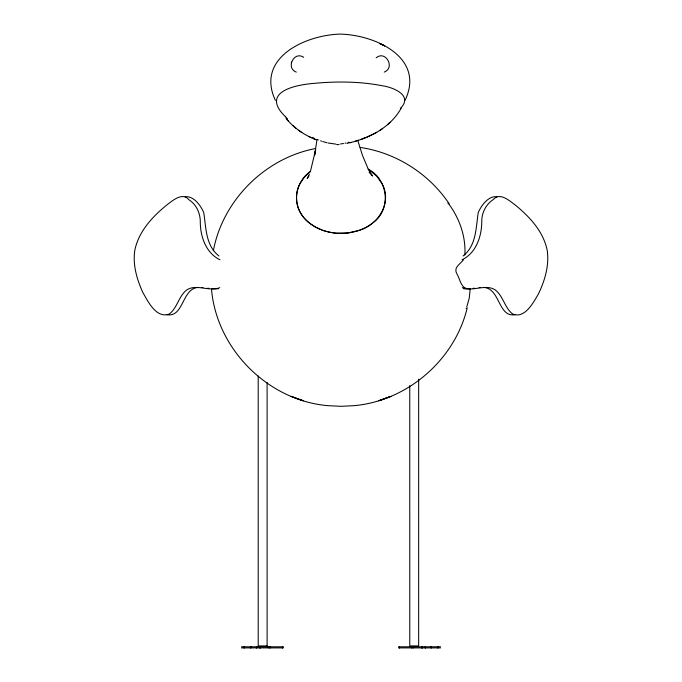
<?xml version="1.0" encoding="UTF-8"?>
<svg xmlns="http://www.w3.org/2000/svg" width="682" height="682" viewBox="0 0 682 682"><rect width="100%" height="100%" fill="white"/><g stroke="black" fill="none" stroke-linecap="round" stroke-linejoin="round"><path stroke-width="1.02" d="M316.994 139.486L314.598 155.317L315.664 149.605L310.6 170.713M464.851 255.034C465.994 237.183 459.736 218.939 449.225 204.6M303.669 57.331C294.095 50.596 285.46 68.132 296.278 72.096M213.347 250.771C222.809 200.193 265.085 158.071 315.613 148.514M291.308 62.812L291.478 62.036M467.247 307.787C454.775 359.985 407.248 401.084 353.753 405.688L341 406.319L328.247 405.688C268.077 400.786 216.45 349.039 211.48 288.921M466.846 306.602L469.25 298.094L470.213 288.801M405.185 100.118C425.21 57.544 375.415 34.961 340.301 34.1C305.221 34.978 255.392 57.961 275.409 100.424M309.364 174.234L307.164 178.514L308.989 175.965M299.637 184.242L304.53 176.928L310.54 171.387C295.732 181.182 291.564 203.662 303.584 217.251M466.121 308.366L466.309 307.94M299.262 185.052C292.979 197.916 297.812 214.174 309.006 222.699M463.487 259.723C460.359 264.147 453.001 267.429 457.017 274.062C459.847 278.623 461.203 288.887 467.826 288.546M401.57 107.5C391.084 126.954 370.437 137.858 349.636 142.777M400.632 108.157C413.377 95.258 392.806 87.219 382.517 85.804C359.44 81.252 335.629 81.252 312.288 83.528C291.811 85.421 261.095 93.204 285.528 116.818M387.529 124.687L390.206 122.206M463.078 255.963C476.513 245.503 475.848 227.618 478.27 212.477C481.279 205.572 488.278 195.725 496.871 196.748M372.994 222.699C391.681 209.51 388.177 179.11 368.092 169.136M372.219 223.321C358.536 233.781 339.542 235.887 323.396 230.533M376.174 57.834C385.509 49.795 395.577 67.859 384.23 72.096M379.49 130.705L382.611 128.591M376.831 132.334L366.43 137.338M462.029 259.799C475.985 253.099 481.552 236.799 481.765 222.247C481.501 213.193 485.678 204.549 493.282 199.545C500.034 191.872 509.471 200.858 515.345 205.086C529.675 216.799 543.418 231.573 547.186 250.277C549.436 265.272 544.884 280.541 538.413 293.959C533.341 302.612 524.577 319.508 512.301 313.771C504.578 307.403 503.188 296.039 495.166 289.85C485.132 283.61 472.967 292.049 462.251 287.659M360.872 139.401L363.301 138.506M359.431 230.252C377.811 224.924 391.766 203.483 382.773 185.12M515.566 314.624C497.92 318.196 500.409 288.239 483.632 287.454M365.518 137.704L362.858 138.659L364.469 138.096M358.451 230.584L347.709 232.971L336.516 233.193M355.109 141.259L358.476 140.202M185.129 196.748C193.722 195.725 200.721 205.572 203.73 212.477C206.152 227.618 205.487 245.503 218.922 255.963M347.999 142.487L348.979 142.206M219.749 287.659C208.965 292.101 196.604 283.431 186.595 290.038C178.658 296.32 177.346 307.787 169.4 313.967C156.4 319.023 147.926 301.418 142.734 292.246C136.758 279.083 132.478 264.232 134.917 249.697C139.077 230.687 153.237 215.751 168.036 204.02C173.62 199.766 182.785 192.264 188.94 199.741C196.774 204.83 200.576 213.884 200.295 223.048C200.576 237.362 206.314 253.235 219.971 259.799M349.695 142.751L351.136 142.393M347.104 143.425L348.391 143.109M345.041 143.22L346.021 142.99M343.54 143.518L340.506 143.962M474.348 288.179L473.138 288.341M198.368 287.454C181.591 288.239 184.08 318.196 166.434 314.624M479.079 287.574L480.23 287.472M469.446 288.742L463.743 288.801M218.257 288.801L212.554 288.742M339.133 144.593L336.831 144.593L337.402 144.61M267.097 645.922L258.214 645.922L258.205 376.046M241.479 646.8L283.149 646.8M398.851 646.8L440.521 646.8M241.479 647.9L283.149 647.9M398.851 647.9L440.521 647.9M335.808 144.115L328.085 143.007M201.77 287.472L202.921 287.574M335.408 233.099L332.083 232.664M208.863 288.341L207.652 288.179M360.096 147.423C395.986 152.632 429.089 173.722 449.216 203.858M331.128 232.502L327.633 231.769M327.01 142.751L322.731 141.524M326.678 231.522C318.119 229.254 309.978 224.77 304.181 217.976M320.625 140.807L321.674 141.174M322.526 230.235L315.749 227.217L309.781 223.321M317.19 139.495L318.392 139.972M313.635 138.676L316.124 139.708C304.726 135.377 294.266 128.344 286.508 118.881M312.484 137.397L313.643 137.943M308.844 136.502L311.469 137.747M368.451 169.349L376.703 176.075L382.363 184.242M298.528 130.228L301.811 132.487M293.072 125.761L296.048 128.31M369.124 172.35L372.577 176.024L368.647 169.989M447.801 203.074L448.756 204.071M287.378 118.847L286.9 118.336M286.67 118.08L285.749 117.065M286.099 118.412L288.58 121.285M368.161 168.948L362.347 155.036L357.803 140.458M438.108 646.8L438.108 647.9M437.673 646.8L437.673 647.9M431.348 646.8L431.348 647.9M430.956 646.8L430.956 647.9M425.457 646.8L425.457 647.9M425.236 646.8L425.236 647.9M422.38 646.8L422.38 647.9M421.97 646.8L421.97 647.9M421.51 646.8L421.51 647.9M418.663 379.235L418.663 645.922L409.771 645.922L409.763 385.603M413.735 646.8L413.735 647.9M412.201 646.8L412.201 647.9M411.647 646.8L411.647 647.9M399.388 646.8L399.388 647.9M399.149 646.8L399.149 647.9M282.851 646.8L282.851 647.9M282.612 646.8L282.612 647.9M270.353 646.8L270.353 647.9M269.799 646.8L269.799 647.9M268.265 646.8L268.265 647.9M267.105 382.414L267.105 645.922M260.49 646.8L260.49 647.9M260.03 646.8L260.03 647.9M259.62 646.8L259.62 647.9M256.764 646.8L256.764 647.9M256.543 646.8L256.543 647.9M251.044 646.8L251.044 647.9M250.652 646.8L250.652 647.9M244.327 646.8L244.327 647.9M243.892 646.8L243.892 647.9M390.777 396.404L378.783 400.709L390.803 396.404M303.217 400.709L291.197 396.404L303.217 400.709M384.665 45.873L379.789 43.58L384.665 45.873"/></g></svg>
